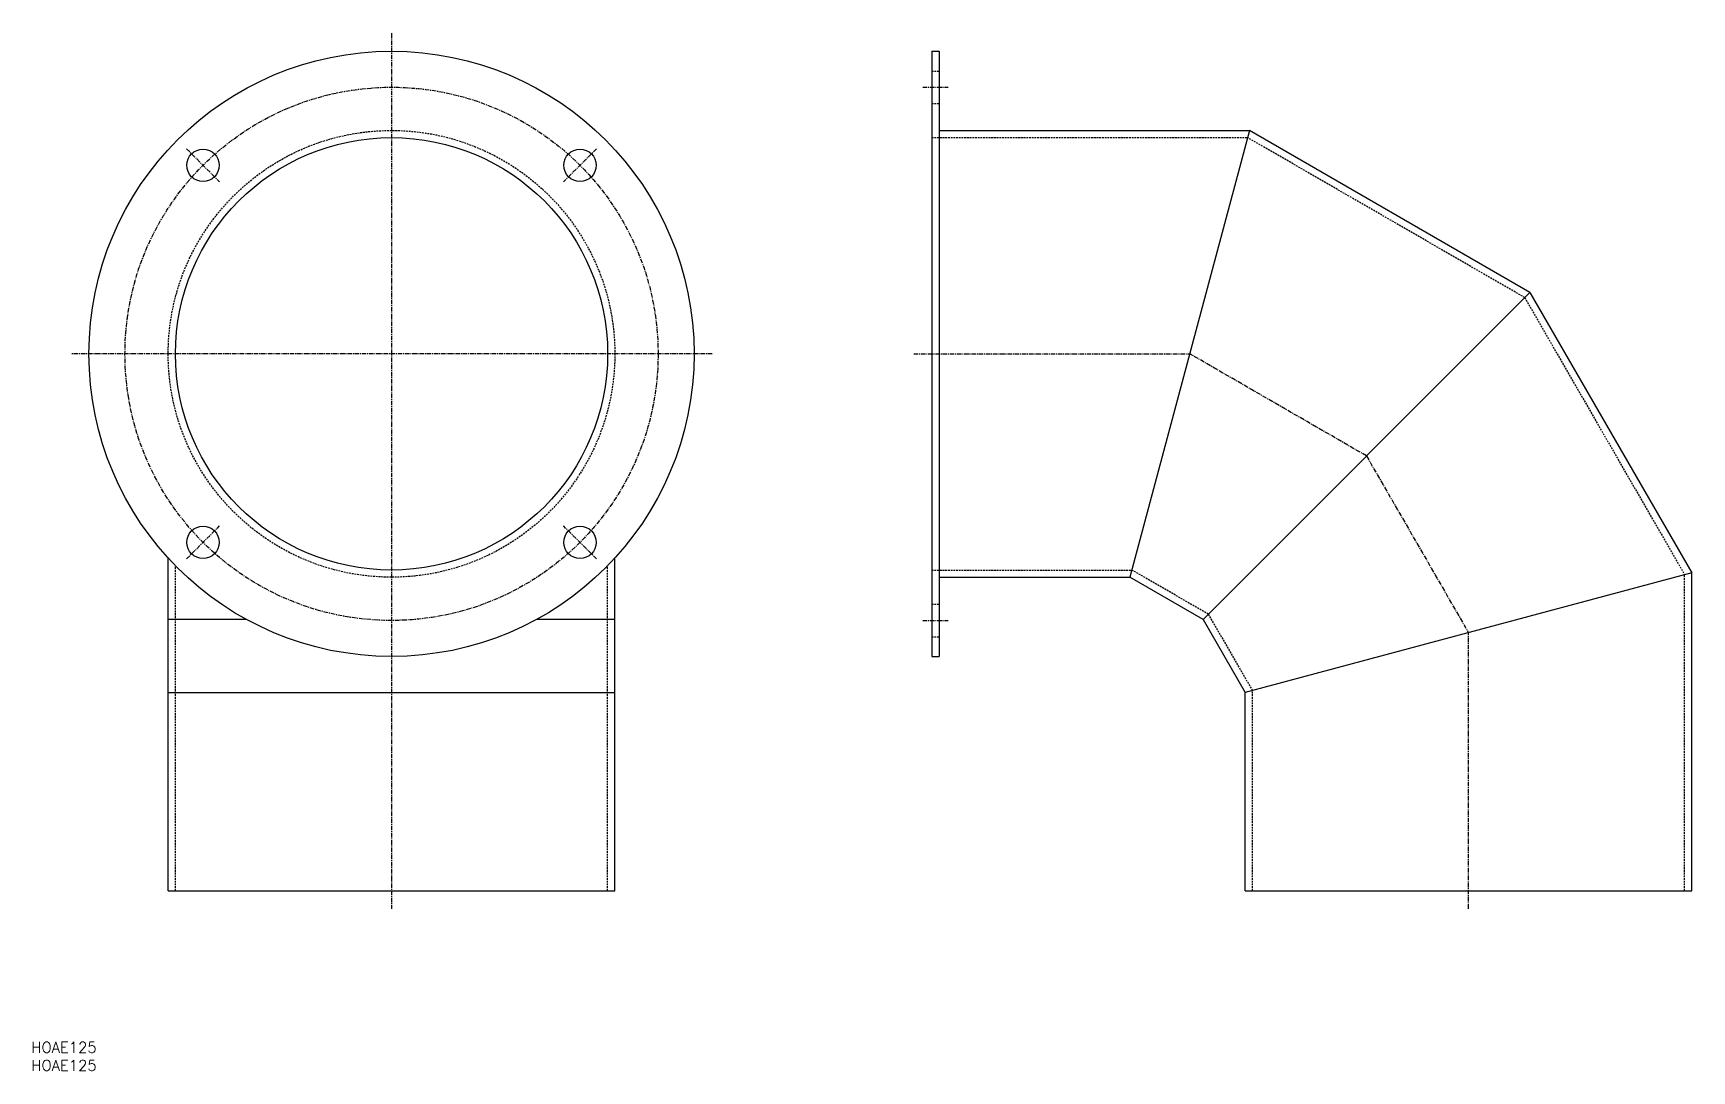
# Model space of a CAD drawing. Extents: x 1 to 461, y 0 to 288.
import ezdxf

# ---------------------------------------------------------------- set-up
doc = ezdxf.new("R2010")
doc.units = 0
doc.linetypes.add('CENTER', pattern=[2, 1.25, -0.25, 0.25, -0.25])
doc.linetypes.add('DASHED', pattern=[0.75, 0.5, -0.25])
doc.layers.get('0').update_dxf_attribs({"linetype": 'CONTINUOUS'})
doc.layers.add('CENTER', color=1, linetype='CENTER')
doc.styles.get("Standard").update_dxf_attribs({"font": 'txt.shx'})

# ---------------------------------------------------------------- blocks, each defined once
blk = doc.blocks.new('*U9')
at = {"color": 7, "linetype": 'CONTINUOUS'}
blk.add_text('HOAE125', height=3, dxfattribs=at).set_placement((0, 0))
blk = doc.blocks.new('*U10')
at = {"color": 7, "linetype": 'CONTINUOUS'}
blk.add_text('HOAE125', height=3, dxfattribs=at).set_placement((0, 5))

msp = doc.modelspace()

# ---------------------------------------------------------------- linework, layer by layer
at = {"color": 7, "linetype": 'CONTINUOUS'}
for p, q in [((250, 283), (250, 115)), ((250, 283), (252, 283)), ((252, 283), (252, 115)), ((252, 261), (338.23, 261)), ((338.23, 261), (305, 137)), ((416.06, 216.06), (338.23, 261)), ((325.29, 125.29), (416.06, 216.06)), ((416.06, 216.06), (461, 138.23)), ((38, 50), (38, 142.33)), ((162, 50), (162, 142.33)), ((461, 138.23), (337, 105)), ((461, 50), (461, 138.23)), ((252, 137), (305, 137)), ((325.29, 125.29), (305, 137)), ((59.72, 125.29), (38, 125.29)), ((162, 125.29), (140.28, 125.29)), ((325.29, 125.29), (337, 105)), ((250, 115), (252, 115)), ((38, 105), (162, 105)), ((337, 50), (337, 105)), ((38, 50), (162, 50)), ((337, 50), (461, 50))]:
    msp.add_line(p, q, dxfattribs=at)
at = {"color": 3, "linetype": 'DASHED'}
for p, q in [((250, 277.5), (252, 277.5)), ((250, 268.5), (252, 268.5)), ((250, 259), (337.69, 259)), ((414.6, 214.6), (337.69, 259)), ((414.6, 214.6), (459, 137.69)), ((40, 50), (40, 140.21)), ((160, 50), (160, 140.21)), ((250, 139), (305.54, 139)), ((326.75, 126.75), (305.54, 139)), ((459, 50), (459, 137.69)), ((250, 129.5), (252, 129.5)), ((326.75, 126.75), (339, 105.54)), ((250, 120.5), (252, 120.5)), ((339, 50), (339, 105.54))]:
    msp.add_line(p, q, dxfattribs=at)
at = {"color": 7, "linetype": 'CONTINUOUS'}
for centre, radius in [((100, 199), 84), ((100, 199), 60), ((47.67, 251.33), 4.5), ((152.33, 251.33), 4.5), ((47.67, 146.67), 4.5), ((152.33, 146.67), 4.5)]:
    msp.add_circle(centre, radius, dxfattribs=at)
at = {"color": 3, "linetype": 'DASHED'}
msp.add_circle((100, 199), 62, dxfattribs=at)
at = {"layer": 'CENTER', "color": 1, "linetype": 'CENTER'}
for p, q in [((100, 288), (100, 45)), ((247.5, 273), (254.5, 273)), ((43.08, 255.92), (52.27, 246.73)), ((156.92, 255.92), (147.73, 246.73)), ((189, 199), (11, 199)), ((245, 199), (321.61, 199)), ((370.67, 170.67), (321.61, 199)), ((370.67, 170.67), (399, 121.61)), ((43.08, 142.08), (52.27, 151.27)), ((156.92, 142.08), (147.73, 151.27)), ((247.5, 125), (254.5, 125)), ((399, 45), (399, 121.61))]:
    msp.add_line(p, q, dxfattribs=at)
msp.add_circle((100, 199), 74, dxfattribs=at)

# ---------------------------------------------------------------- block references
at = {"color": 7, "linetype": 'CONTINUOUS'}
for name in ['*U10', '*U9']:
    msp.add_blockref(name, (0, 0), dxfattribs=at)

doc.saveas('drawing.dxf')
